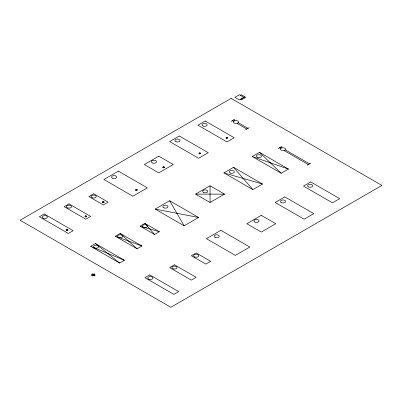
<?xml version="1.0" encoding="UTF-8"?>
<svg xmlns="http://www.w3.org/2000/svg" width="402" height="402" viewBox="0 0 402 402"><rect width="100%" height="100%" fill="white"/><g stroke="black" fill="none" stroke-linecap="round" stroke-linejoin="round"><path stroke-width="0.6" d="M66.938 229.934L67.33 229.934M67.32 230.044L66.948 230.044M85.631 216.356L86.023 216.356M86.013 216.467L85.641 216.467M103.118 202.08L103.51 202.08M103.5 202.191L103.143 202.206M136.283 189.9L136.675 189.9M136.665 190.01L136.308 190.02M163.418 167.267L163.81 167.267M163.8 167.378L163.443 167.393M199.598 153.343L199.99 153.343M199.98 153.453L199.623 153.469M226.733 137.675L227.125 137.675M227.125 137.78L226.733 137.78M240.336 95.269L241.24 94.746L245.341 97.113L244.436 97.636L239.381 94.726L234.858 97.339L239.381 99.952L243.903 97.339M231.15 121.364L234.768 119.278M245.622 129.72L249.24 127.63M90.651 246.346L95.475 243.562L124.419 260.275L119.595 263.059L90.651 246.346L124.419 260.275M155.172 209.095L169.644 200.739L198.588 217.452L184.116 225.808L155.172 209.095L198.588 217.452M223.914 172.89L233.562 167.317L262.506 184.031L252.858 189.598L223.914 172.89L262.506 184.031M252.255 156.529L259.491 152.348L288.435 169.061L281.199 173.237L252.255 156.529L288.435 169.061M115.374 236.25L120.198 233.467L141.906 245.999L137.082 248.783L115.374 236.25L141.906 245.999M140.097 226.155L144.921 223.371L159.393 231.728L154.569 234.512L140.097 226.155L159.393 231.728M195.573 194.126L210.045 185.769L224.517 194.126L210.045 202.482L195.573 194.126L224.517 194.126M278.184 148.519L281.802 146.434M307.128 165.232L310.746 163.142M233.562 119.972L234.874 120.731A2.558 1.477 0 0 1 238.527 122.168A2.558 1.477 0 0 1 234.542 123.283A2.558 1.477 0 0 1 234.858 120.736M238.28 122.7L248.034 128.328M280.596 147.127L281.908 147.886A2.558 1.477 0 0 1 285.561 149.323A2.558 1.477 0 0 1 281.576 150.438A2.558 1.477 0 0 1 281.892 147.886M285.314 149.856L309.54 163.84M232.356 120.67L233.668 121.424M237.074 123.394L246.828 129.027M279.39 147.825L280.702 148.579M284.108 150.549L308.334 164.534M93.309 274.4L94.199 274.913M92.349 274.958L93.239 275.471M95.475 243.562L119.595 263.059M120.198 233.467L137.082 248.783M259.491 152.348L281.199 173.237M233.562 167.317L252.858 189.598M144.921 223.371L154.569 234.512M169.644 200.739L184.116 225.808M210.045 185.769L210.045 202.482M66.707 229.969L67.561 230.004L66.717 229.934M85.4 216.392C86.43 217.246 86.279 215.522 85.405 216.371M102.887 202.116C103.902 202.985 103.741 201.251 102.887 202.116M136.052 189.93C137.057 190.794 136.951 189.091 136.057 189.915M163.187 167.302C164.262 168.157 163.951 166.423 163.187 167.302M199.367 153.378C200.327 154.242 200.347 152.524 199.372 153.358M226.502 137.71C227.592 138.549 227.266 136.846 226.507 137.695M231.15 98.389L20.1 220.236L170.85 307.274L381.9 185.422L231.15 98.389M244.436 97.113L240.476 99.4L241.381 99.922L245.341 97.636L244.436 97.113M44.22 213.97L39.396 216.753L68.34 233.467L73.164 230.683L44.22 213.97M118.389 171.151L103.917 179.503L132.861 196.216L147.333 187.86L118.389 171.151M179.292 135.987L169.644 141.559L198.588 158.267L208.236 152.7L179.292 135.987M205.221 121.017L197.985 125.193L226.929 141.906L234.165 137.73L205.221 121.017M68.943 203.874L64.119 206.658L85.827 219.19L90.651 216.407L68.943 203.874M93.666 193.779L88.842 196.563L103.314 204.919L108.138 202.136L93.666 193.779M158.79 156.177L144.318 164.534L158.79 172.89L173.262 164.534L158.79 156.177M92.349 273.913L91.5 274.4L94.199 275.958L95.048 275.471L92.349 273.913M94.158 273.913L91.5 275.445L92.39 275.958L95.048 274.425L94.158 273.913M220.899 230.331L206.427 238.687L235.371 255.401L249.843 247.044L220.899 230.331M149.745 274.893L144.921 277.681L173.865 294.39L178.689 291.606L149.745 274.893M284.817 196.91L275.169 202.482L304.113 219.19L313.761 213.623L284.817 196.91M310.746 181.94L303.51 186.121L332.454 202.829L339.69 198.653L310.746 181.94M174.468 264.797L169.644 267.586L191.352 280.119L196.176 277.33L174.468 264.797M196.176 252.964L191.352 255.747L205.824 264.104L210.648 261.315L196.176 252.964M261.3 215.361L246.828 223.718L261.3 232.075L275.772 223.718L261.3 215.361M215.397 237.532A2.558 1.477 0 0 0 219.236 236.25A2.558 1.477 0 0 0 215.397 234.974A2.558 1.477 0 0 0 215.397 237.532M173.187 268.863A2.558 1.477 0 0 0 177.026 267.586A2.558 1.477 0 0 0 173.187 266.305A2.558 1.477 0 0 0 173.187 268.863M149.067 279.31A2.558 1.477 0 0 0 152.906 278.028A2.558 1.477 0 0 0 149.067 276.747A2.558 1.477 0 0 0 149.067 279.31M194.895 257.029A2.558 1.477 0 0 0 198.734 255.747A2.558 1.477 0 0 0 194.895 254.466A2.558 1.477 0 0 0 194.895 257.029M255.044 222.155A2.558 1.477 0 0 0 259.029 221.04A2.558 1.477 0 0 0 255.36 219.603A2.558 1.477 0 0 0 255.044 222.155M281.727 202.719A2.558 1.477 0 0 0 285.566 201.437A2.558 1.477 0 0 0 281.727 200.161A2.558 1.477 0 0 0 281.727 202.719M308.711 186.995A2.558 1.477 0 0 0 312.696 185.875A2.558 1.477 0 0 0 309.027 184.443A2.558 1.477 0 0 0 308.711 186.995M94.646 247.918A2.558 1.477 0 0 0 98.631 246.803A2.558 1.477 0 0 0 94.962 245.366A2.558 1.477 0 0 0 94.646 247.918M118.766 237.476A2.558 1.477 0 0 0 122.751 236.356A2.558 1.477 0 0 0 119.082 234.924A2.558 1.477 0 0 0 118.766 237.476M143.64 227.437A2.558 1.477 0 0 0 147.479 226.155A2.558 1.477 0 0 0 143.64 224.874A2.558 1.477 0 0 0 143.64 227.437M163.991 207.884A2.558 1.477 0 0 0 167.976 206.764A2.558 1.477 0 0 0 164.307 205.332A2.558 1.477 0 0 0 163.991 207.884M203.789 192.563A2.558 1.477 0 0 0 207.774 191.447A2.558 1.477 0 0 0 204.105 190.015A2.558 1.477 0 0 0 203.789 192.563M230.321 173.071A2.558 1.477 0 0 0 234.306 171.95A2.558 1.477 0 0 0 230.637 170.518A2.558 1.477 0 0 0 230.321 173.071M257.456 157.403A2.558 1.477 0 0 0 261.441 156.283A2.558 1.477 0 0 0 257.772 154.85A2.558 1.477 0 0 0 257.456 157.403M43.542 218.381A2.558 1.477 0 0 0 47.381 217.105A2.558 1.477 0 0 0 43.542 215.824A2.558 1.477 0 0 0 43.542 218.381M66.812 230.306A0.638 0.367 0 0 0 67.772 229.984A0.638 0.367 0 0 0 66.812 229.663A0.638 0.367 0 0 0 66.812 230.306M66.657 230.391A0.854 0.492 0 0 0 67.983 230.019A0.854 0.492 0 0 0 66.762 229.542A0.854 0.492 0 0 0 66.657 230.391M67.662 207.94A2.558 1.477 0 0 0 71.501 206.658A2.558 1.477 0 0 0 67.662 205.382A2.558 1.477 0 0 0 67.662 207.94M85.47 216.713A0.638 0.367 0 0 0 86.465 216.432A0.638 0.367 0 0 0 85.546 216.075A0.638 0.367 0 0 0 85.47 216.713M85.35 216.814A0.854 0.492 0 0 0 86.676 216.442A0.854 0.492 0 0 0 85.455 215.964A0.854 0.492 0 0 0 85.35 216.814M92.234 197.789A2.558 1.477 0 0 0 96.219 196.668A2.558 1.477 0 0 0 92.55 195.236A2.558 1.477 0 0 0 92.234 197.789M102.957 202.437A0.638 0.367 0 0 0 103.952 202.161A0.638 0.367 0 0 0 103.033 201.804A0.638 0.367 0 0 0 102.957 202.437M102.887 202.558A0.854 0.492 0 0 0 104.168 202.136A0.854 0.492 0 0 0 102.887 201.709A0.854 0.492 0 0 0 102.887 202.558M112.736 178.292A2.558 1.477 0 0 0 116.721 177.171A2.558 1.477 0 0 0 113.052 175.739A2.558 1.477 0 0 0 112.736 178.292M136.052 190.377A0.854 0.492 0 0 0 137.333 189.95A0.854 0.492 0 0 0 136.052 189.523A0.854 0.492 0 0 0 136.052 190.377M136.122 190.257A0.638 0.367 0 0 0 137.117 189.975A0.638 0.367 0 0 0 136.198 189.618A0.638 0.367 0 0 0 136.122 190.257M152.685 163.031A2.558 1.477 0 0 0 156.524 161.75A2.558 1.477 0 0 0 152.685 160.468A2.558 1.477 0 0 0 152.685 163.031M163.257 167.624A0.638 0.367 0 0 0 164.252 167.348A0.638 0.367 0 0 0 163.333 166.986A0.638 0.367 0 0 0 163.257 167.624M163.187 167.745A0.854 0.492 0 0 0 164.468 167.317A0.854 0.492 0 0 0 163.187 166.895A0.854 0.492 0 0 0 163.187 167.745M176.051 141.735A2.558 1.477 0 0 0 180.036 140.62A2.558 1.477 0 0 0 176.367 139.182A2.558 1.477 0 0 0 176.051 141.735M199.472 153.715A0.638 0.367 0 0 0 200.432 153.393A0.638 0.367 0 0 0 199.472 153.077A0.638 0.367 0 0 0 199.472 153.715M199.317 153.8A0.854 0.492 0 0 0 200.643 153.428A0.854 0.492 0 0 0 199.422 152.951A0.854 0.492 0 0 0 199.317 153.8M203.186 126.072A2.558 1.477 0 0 0 207.171 124.952A2.558 1.477 0 0 0 203.502 123.52A2.558 1.477 0 0 0 203.186 126.072M226.607 138.047A0.638 0.367 0 0 0 227.567 137.73A0.638 0.367 0 0 0 226.607 137.409A0.638 0.367 0 0 0 226.607 138.047M226.452 138.137A0.854 0.492 0 0 0 227.778 137.765A0.854 0.492 0 0 0 226.557 137.283A0.854 0.492 0 0 0 226.452 138.137"/></g></svg>
